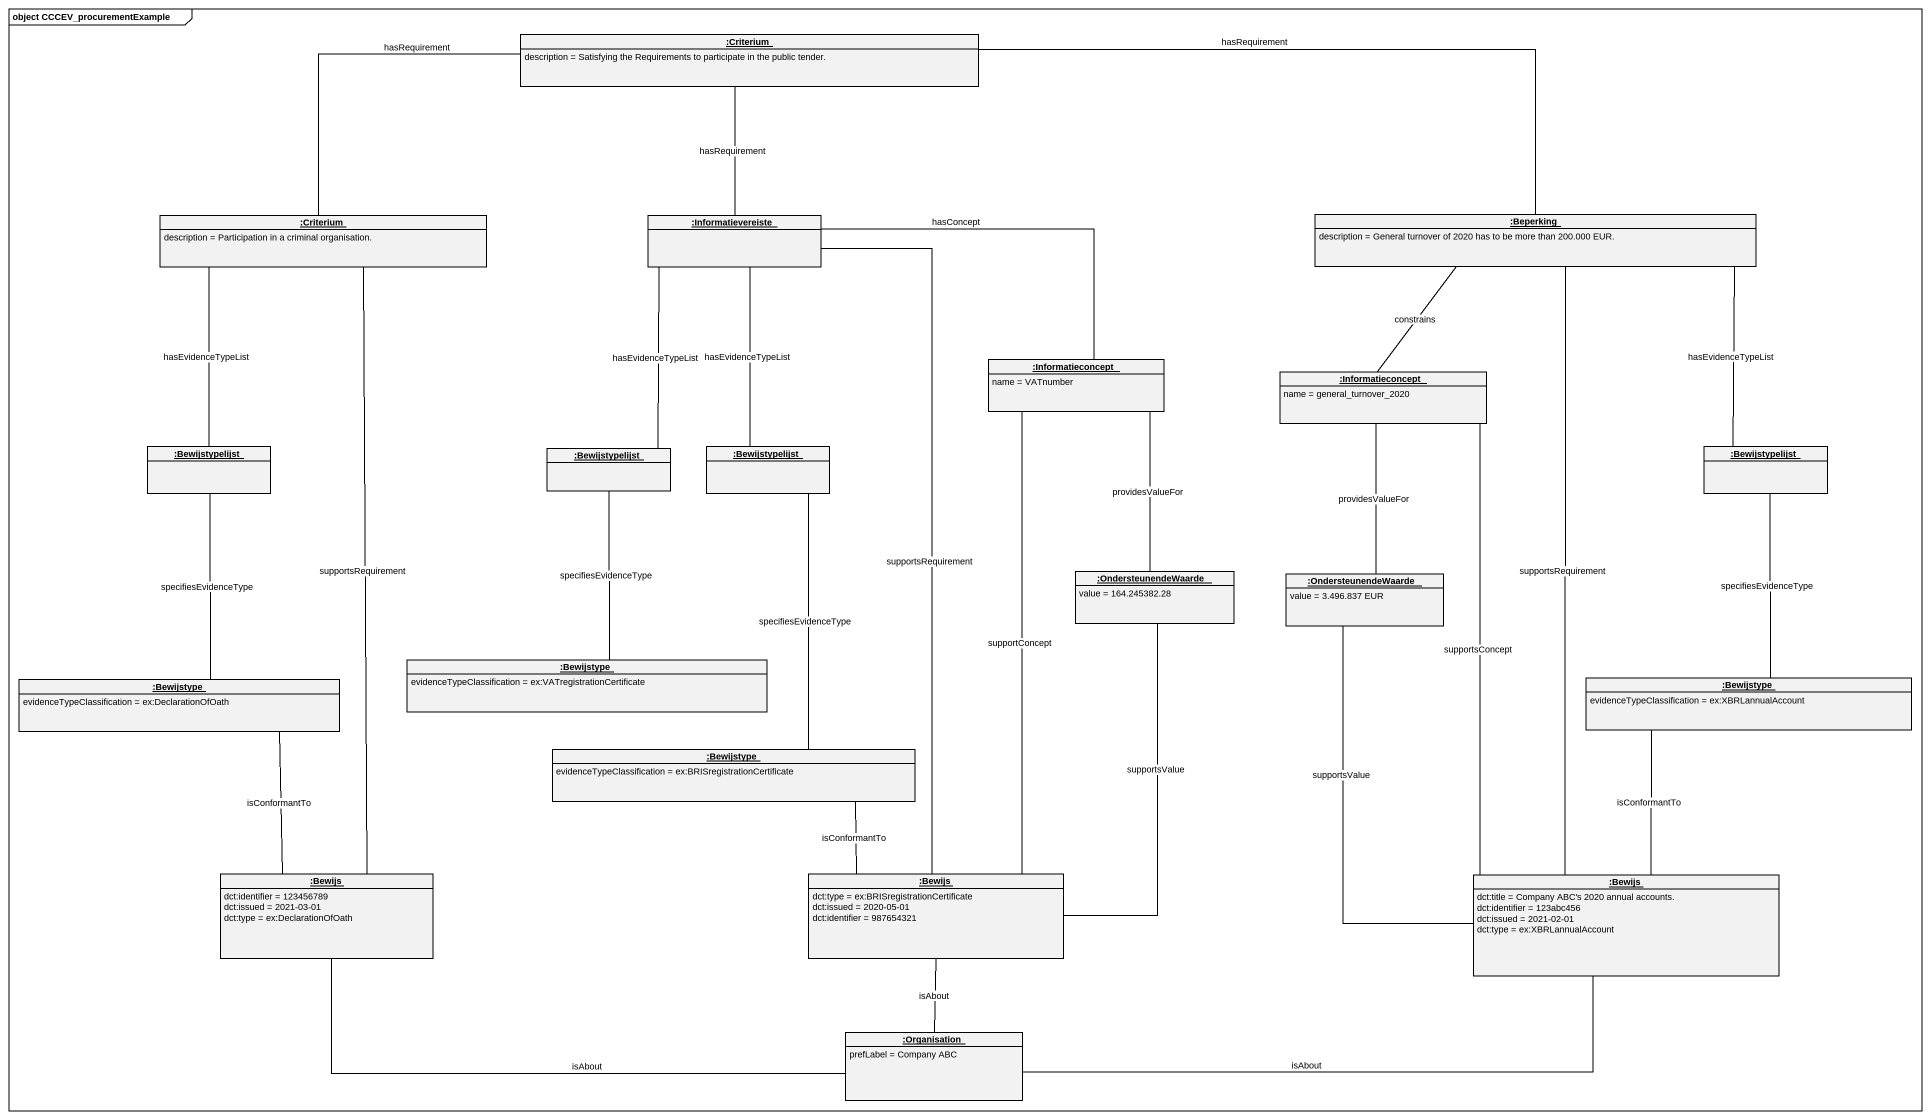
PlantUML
@startuml
mainframe object CCCEV_procurementExample
hide circle
hide empty members
object ":Criterium" as Criterium {
  description = Satisfying the Requirements to participate in the public tender.
}
object ":Criterium" as Criterium_2 {
  description = Participation in a criminal organisation.
}
object ":Informatievereiste" as Informatievereiste
object ":Beperking" as Beperking {
  description = General turnover of 2020 has to be more than 200.000 EUR.
}
object ":Informatieconcept" as Informatieconcept {
  name = VATnumber
}
object ":Informatieconcept" as Informatieconcept_2 {
  name = general_turnover_2020
}
object ":Bewijstypelijst" as Bewijstypelijst
object ":Bewijstypelijst" as Bewijstypelijst_2
object ":Bewijstypelijst" as Bewijstypelijst_3
object ":Bewijstypelijst" as Bewijstypelijst_4
object ":OndersteunendeWaarde" as OndersteunendeWaarde {
  value = 164.245382.28
}
object ":OndersteunendeWaarde" as OndersteunendeWaarde_2 {
  value = 3.496.837 EUR
}
object ":Bewijstype" as Bewijstype {
  evidenceTypeClassification = ex:VATregistrationCertificate
}
object ":Bewijstype" as Bewijstype_2 {
  evidenceTypeClassification = ex:DeclarationOfOath
}
object ":Bewijstype" as Bewijstype_3 {
  evidenceTypeClassification = ex:XBRLannualAccount
}
object ":Bewijstype" as Bewijstype_4 {
  evidenceTypeClassification = ex:BRISregistrationCertificate
}
object ":Bewijs" as Bewijs {
  dct:identifier = 123456789
  dct:issued = 2021-03-01
  dct:type = ex:DeclarationOfOath
}
object ":Bewijs" as Bewijs_2 {
  dct:type = ex:BRISregistrationCertificate
  dct:issued = 2020-05-01
  dct:identifier = 987654321
}
object ":Bewijs" as Bewijs_3 {
  dct:title = Company ABC's 2020 annual accounts.
  dct:identifier = 123abc456
  dct:issued = 2021-02-01
  dct:type = ex:XBRLannualAccount
}
object ":Organisation" as Organisation {
  prefLabel = Company ABC
}
Criterium -left- Criterium_2 : hasRequirement
Criterium -- Informatievereiste : hasRequirement
Criterium -right- Beperking : hasRequirement
Criterium_2 -- Bewijstypelijst : hasEvidenceTypeList
Informatievereiste -right- Informatieconcept : hasConcept
Informatievereiste -- Bewijstypelijst_2 : hasEvidenceTypeList
Informatievereiste -- Bewijstypelijst_3 : hasEvidenceTypeList
Beperking -- Informatieconcept_2 : constrains
Beperking -- Bewijstypelijst_4 : hasEvidenceTypeList
Bewijstypelijst -- Bewijstype_2 : specifiesEvidenceType
Bewijstypelijst_2 -- Bewijstype : specifiesEvidenceType
Bewijstypelijst_3 -- Bewijstype_4 : specifiesEvidenceType
Bewijstypelijst_4 -- Bewijstype_3 : specifiesEvidenceType
OndersteunendeWaarde -up- Informatieconcept : providesValueFor
OndersteunendeWaarde_2 -up- Informatieconcept_2 : providesValueFor
Bewijs -up- Criterium_2 : supportsRequirement
Bewijs -up- Bewijstype_2 : isConformantTo
Bewijs -right- Organisation : isAbout
Bewijs_2 -up- Informatievereiste : supportsRequirement
Bewijs_2 -up- Informatieconcept : supportConcept
Bewijs_2 -up- OndersteunendeWaarde : supportsValue
Bewijs_2 -up- Bewijstype_4 : isConformantTo
Bewijs_2 -- Organisation : isAbout
Bewijs_3 -up- Beperking : supportsRequirement
Bewijs_3 -up- Informatieconcept_2 : supportsConcept
Bewijs_3 -up- OndersteunendeWaarde_2 : supportsValue
Bewijs_3 -up- Bewijstype_3 : isConformantTo
Bewijs_3 -left- Organisation : isAbout
@enduml
